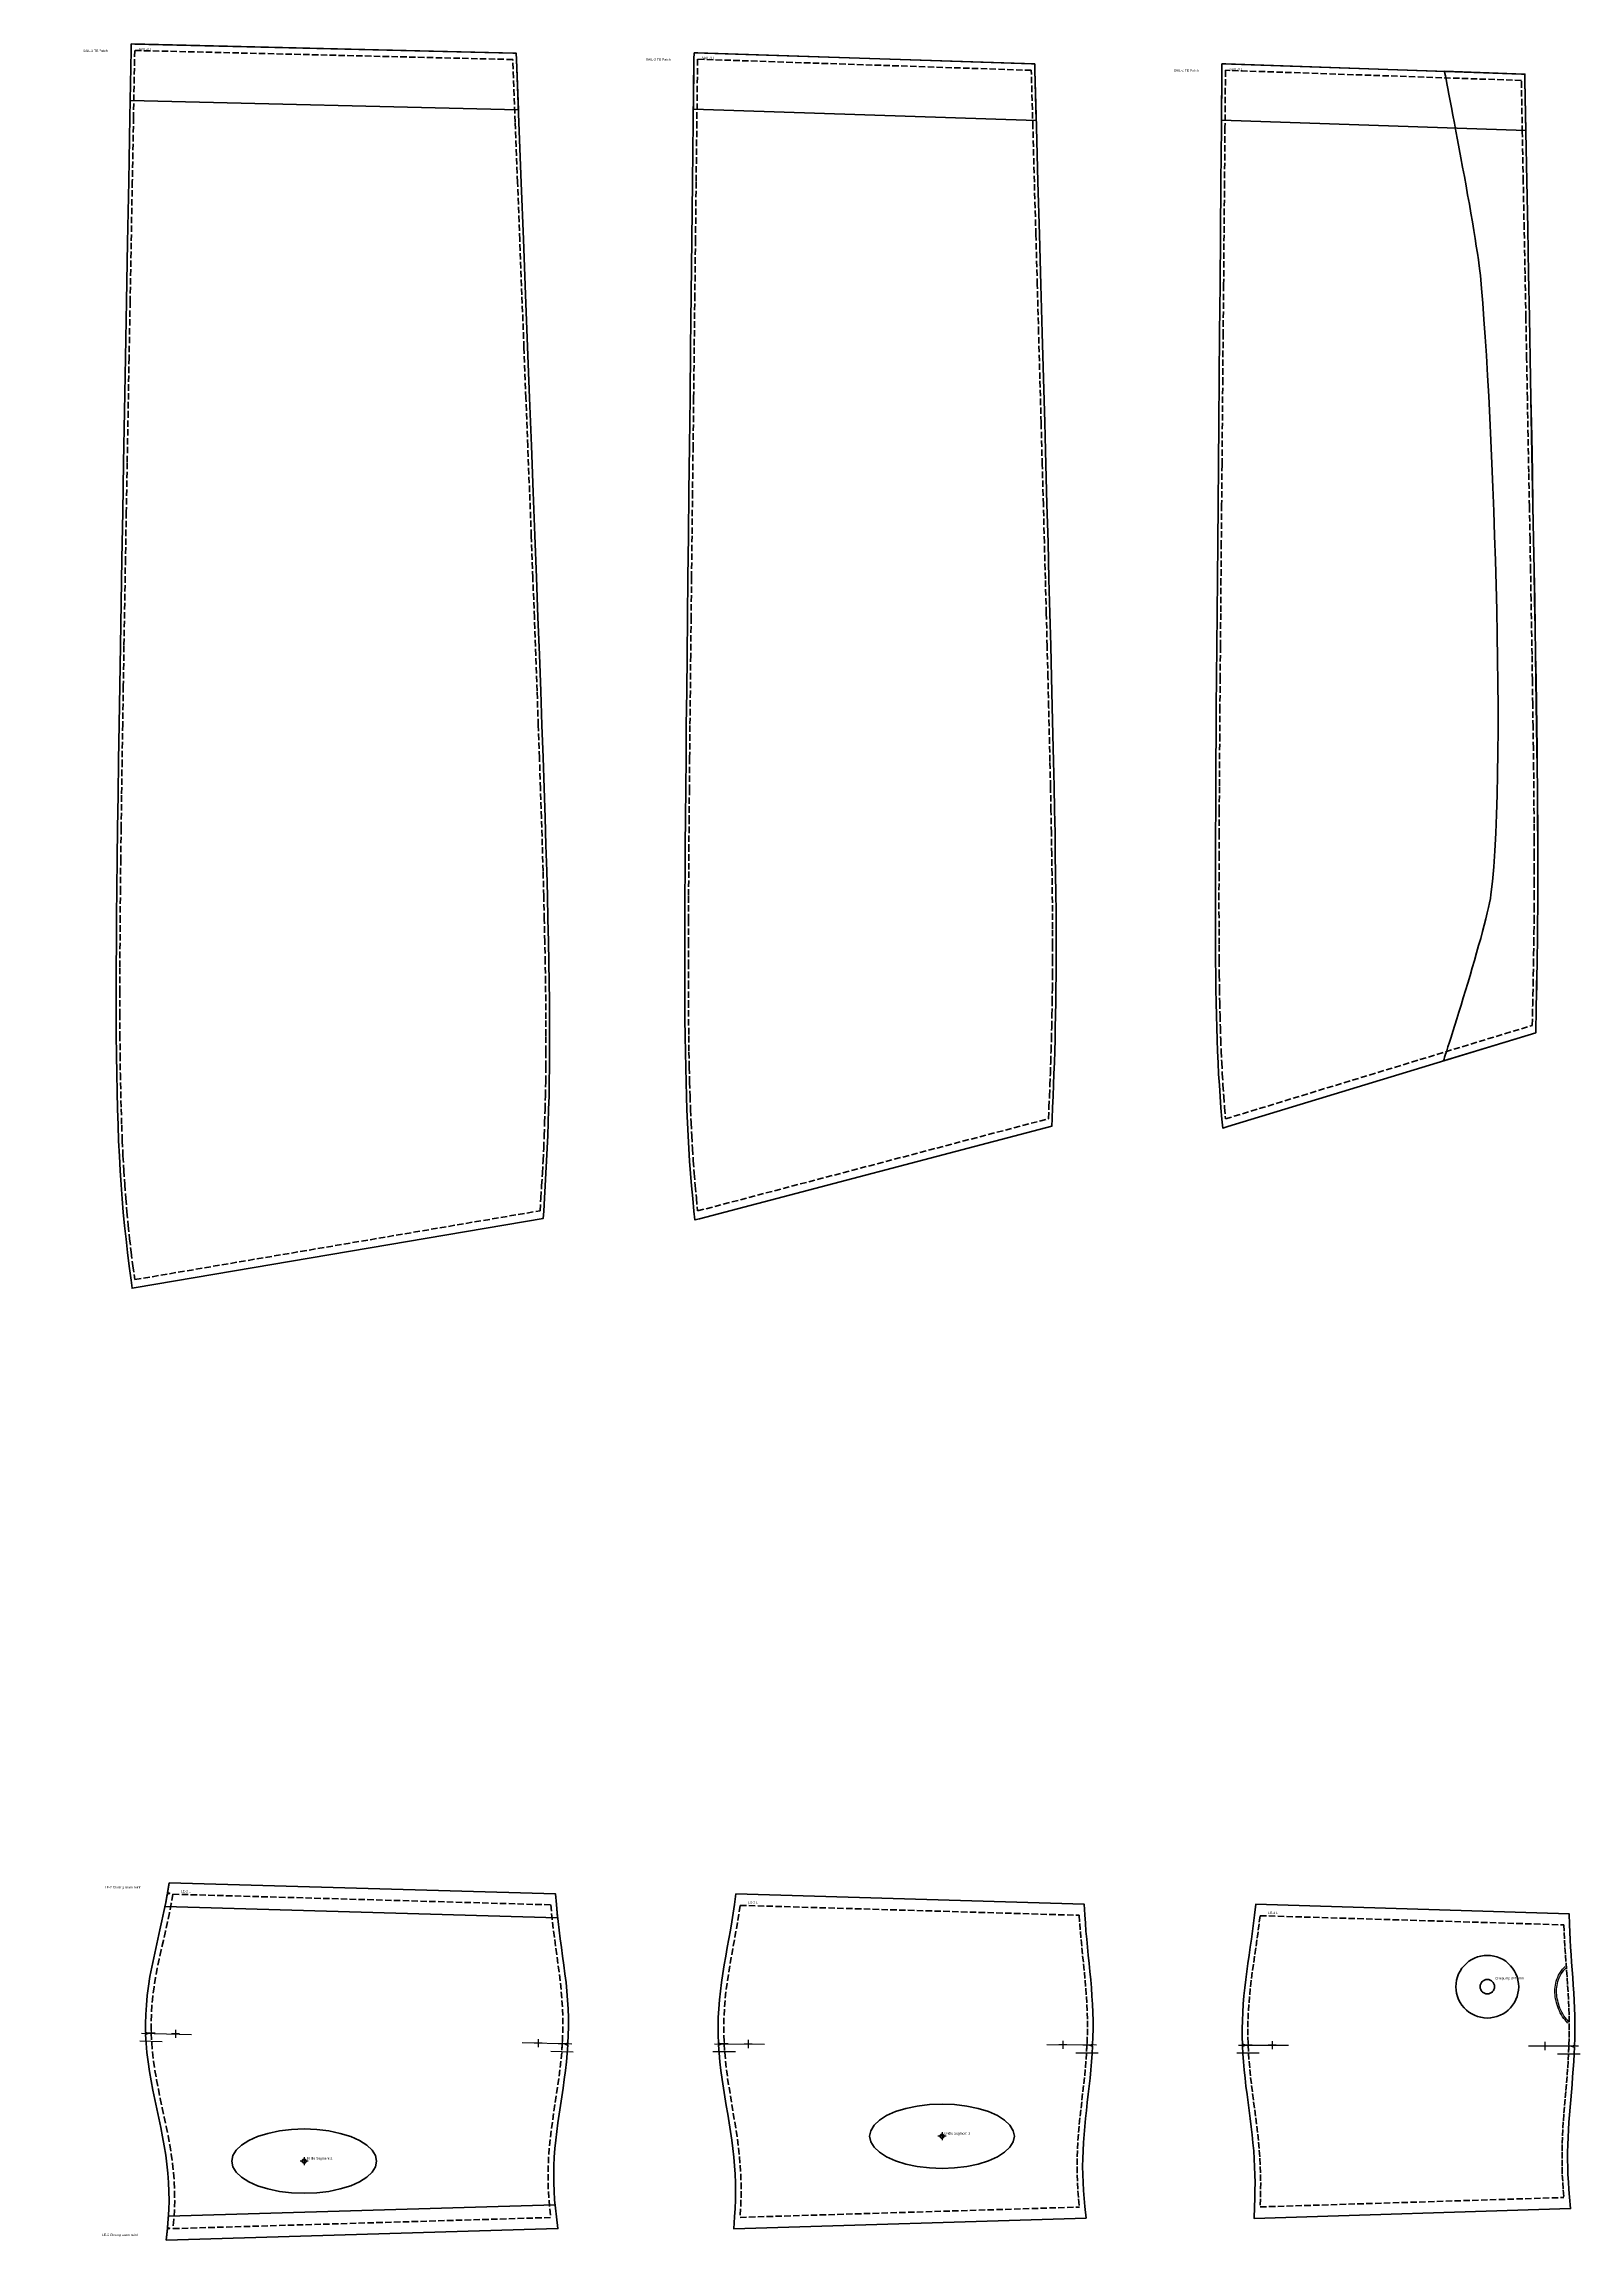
# Model space of a CAD drawing. Header units: millimetres. Extents: x -5729 to 7569, y -6188 to 2520.
# Drawn here: x 831 to 2742, y -223 to 2511 of the extents above; entities that cross this region are included whole.
import ezdxf

# ---------------------------------------------------------------- set-up
doc = ezdxf.new("R2010")
doc.units = ezdxf.units.MM
doc.linetypes.add('DASHED', pattern=[11, -3, 8])
doc.layers.add('PEN', color=5, linetype='Continuous')
doc.layers.add('TEXT', color=3, linetype='Continuous')
for name, color, linetype, lineweight in [('REINFORCEMENT', 4, 'Continuous', 50), ('SAIL', 7, 'Continuous', 50), ('SEAM', 1, 'DASHED', 35), ('TUBE', 7, 'Continuous', 50)]:
    doc.layers.add(name, color=color, linetype=linetype, lineweight=lineweight)

# ---------------------------------------------------------------- blocks, each defined once
blk = doc.blocks.new('UV-SAIL-2.left_(37)')
at = {"layer": 'PEN'}
for p, q in [((-2353, -1457.4), (-2363, -1457.4)), ((-2358, -1452.4), (-2358, -1462.4)), ((-1912.8, -1528.1), (-1912.8, -1538.1)), ((-1907.8, -1533.1), (-1917.8, -1533.1))]:
    blk.add_line(p, q, dxfattribs=at)
at = {"layer": 'SAIL'}
blk.add_lwpolyline([(0, 0), (-0.1, -8), (-1.6, -91.1), (-3.1, -170.9), (-4.5, -247.3), (-5.8, -320.4), (-7.1, -390.2), (-8.3, -457.4), (-9.5, -521.3), (-10.6, -582.3), (-11.6, -640.7), (-12.6, -695.9), (-13.5, -748.8), (-14.3, -799), (-15.1, -846.7), (-15.8, -892.1), (-16.4, -935.1), (-17, -976), (-17.5, -1014.6), (-17.9, -1051.3), (-18.2, -1086), (-18.4, -1118.8), (-18.6, -1149.8), (-18.6, -1179.2), (-18.6, -1207), (-18.5, -1233.3), (-18.3, -1258.2), (-18, -1281.9), (-17.5, -1304.3), (-17, -1325.6), (-16.3, -1346), (-15.6, -1365.5), (-14.7, -1384.3), (-13.7, -1402.4), (-12.5, -1420.1), (-11.2, -1437.3), (-9.8, -1454.2), (-8.2, -1471), (-6.4, -1487.8), (-4.5, -1504.5), (-2.4, -1521.5), (-0.1, -1538.7), (1.2, -1548.8), (1.2, -1548.8), (6, -1548), (512.6, -1461.9), (512.6, -1461.9), (513.2, -1452.7), (514.2, -1436.8), (515.2, -1421.2), (516.1, -1405.6), (516.9, -1390.2), (517.7, -1374.6), (518.3, -1358.8), (518.9, -1342.8), (519.4, -1326.3), (519.9, -1309.4), (520.2, -1291.8), (520.4, -1273.6), (520.6, -1254.5), (520.6, -1234.5), (520.5, -1213.5), (520.3, -1191.3), (520, -1167.9), (519.7, -1143.2), (519.1, -1117.2), (518.5, -1089.6), (517.8, -1060.5), (517, -1029.7), (516, -997.2), (514.9, -962.7), (513.7, -926.5), (512.4, -888.2), (511, -848), (509.5, -805.4), (507.9, -760.4), (506.1, -713.6), (504.2, -664.2), (502.2, -611.9), (500.2, -557.9), (497.9, -500.2), (495.6, -440.3), (493.1, -377.1), (490.6, -311.9), (487.9, -243.3), (485.2, -172.8), (482.3, -97.7), (479.3, -19.2), (479, -11.5), (479, -11.5), (475, -11.4), (4.5, -0.1), (0, 0)], dxfattribs=at)
at = {"layer": 'SEAM'}
blk.add_lwpolyline([(4.4, -8.1), (2.9, -91.3), (1.4, -171), (0, -247.5), (-1.3, -320.6), (-2.6, -390.6), (-3.8, -457.5), (-5, -521.4), (-6.1, -582.5), (-7.1, -640.6), (-8.1, -696.1), (-9, -748.9), (-9.8, -799.1), (-10.6, -846.8), (-11.3, -892.2), (-11.9, -935.2), (-12.5, -976), (-13, -1014.7), (-13.4, -1051.3), (-13.7, -1086), (-13.9, -1118.8), (-14.1, -1149.9), (-14.1, -1179.2), (-14.1, -1207), (-14, -1233.3), (-13.8, -1258.2), (-13.5, -1281.8), (-13, -1304.2), (-12.5, -1325.5), (-11.8, -1345.9), (-11.1, -1365.3), (-10.2, -1384.1), (-9.2, -1402.2), (-8, -1419.7), (-6.7, -1436.9), (-5.3, -1453.8), (-3.7, -1470.6), (-1.9, -1487.3), (0, -1504), (2.1, -1520.9), (4.4, -1538.1), (4.4, -1538.1), (508.7, -1452.4), (508.7, -1452.4), (509.7, -1436.5), (510.7, -1420.9), (511.6, -1405.4), (512.4, -1389.9), (513.2, -1374.4), (513.8, -1358.6), (514.4, -1342.6), (514.9, -1326.2), (515.4, -1309.3), (515.7, -1291.8), (515.9, -1273.5), (516.1, -1254.5), (516.1, -1234.5), (516, -1213.5), (515.8, -1191.3), (515.5, -1168), (515.2, -1143.3), (514.6, -1117.3), (514, -1089.7), (513.3, -1060.6), (512.5, -1029.8), (511.5, -997.3), (510.4, -962.9), (509.2, -926.7), (508, -888.4), (506.5, -848), (505, -805.5), (503.4, -760.8), (501.6, -713.7), (499.7, -664.2), (497.8, -612.2), (495.7, -557.7), (493.4, -500.5), (491.1, -440.6), (488.7, -377.9), (486.1, -312.3), (483.5, -243.7), (480.7, -172.1), (477.8, -97.4), (474.8, -19.4), (474.8, -19.4), (4.4, -8.1)], dxfattribs=at)
at = {"layer": 'TEXT'}
blk.add_text('SAIL-2 L', height=3, dxfattribs=at).set_placement((9.4, -8.1))
blk = doc.blocks.new('UV-SAIL-2.te_patch.left TE Patch_(39)')
at = {"layer": 'SAIL'}
blk.add_lwpolyline([(0, 0), (-0.1, -8), (-1.3, -70.4), (481.7, -81.8), (479.3, -19.2), (479, -11.5), (0, 0)], dxfattribs=at)
at = {"layer": 'TEXT'}
blk.add_text('SAIL-2 TE Patch', height=3, dxfattribs=at).set_placement((-60, -10))
blk = doc.blocks.new('UV-SAIL-3.left_(40)')
at = {"layer": 'PEN'}
for p, q in [((-3686.4, -1334.5), (-3696.4, -1334.5)), ((-3691.4, -1329.5), (-3691.4, -1339.5)), ((-3307.8, -1434), (-3317.8, -1434)), ((-3312.8, -1429), (-3312.8, -1439))]:
    blk.add_line(p, q, dxfattribs=at)
at = {"layer": 'SAIL'}
blk.add_lwpolyline([(0, 0), (-0.1, -8.1), (-1, -86), (-1.9, -160.9), (-2.7, -232.6), (-3.5, -301.1), (-4.3, -366.9), (-5, -429.5), (-5.7, -489.5), (-6.4, -546.7), (-7, -601.3), (-7.6, -653.3), (-8.1, -702.8), (-8.7, -750.3), (-9.1, -794.7), (-9.6, -837.3), (-10, -877.6), (-10.3, -915.9), (-10.6, -952.4), (-10.9, -986.6), (-11.1, -1019.2), (-11.3, -1050), (-11.4, -1079.2), (-11.5, -1106.7), (-11.5, -1132.8), (-11.5, -1157.4), (-11.4, -1180.8), (-11.3, -1202.9), (-11.1, -1224), (-10.8, -1244), (-10.4, -1263), (-10, -1281.3), (-9.5, -1298.9), (-8.9, -1315.8), (-8.2, -1332.2), (-7.4, -1348.3), (-6.5, -1364), (-5.5, -1379.6), (-4.3, -1395.1), (-3, -1410.6), (-1.6, -1426.3), (-0.1, -1442.1), (1, -1452.9), (1, -1452.9), (6.9, -1451.3), (445.1, -1336.2), (445.1, -1336.2), (445.5, -1327.1), (446.1, -1312.9), (446.7, -1298.9), (447.2, -1284.8), (447.8, -1270.9), (448.3, -1257), (448.7, -1242.7), (449.2, -1228.1), (449.5, -1213.2), (449.8, -1197.9), (450.1, -1181.9), (450.3, -1165.3), (450.5, -1148), (450.6, -1129.7), (450.6, -1110.6), (450.5, -1090.4), (450.4, -1069), (450.2, -1046.6), (449.9, -1022.8), (449.5, -997.6), (449.1, -971.2), (448.6, -942.9), (448, -913.4), (447.3, -881.9), (446.6, -849.1), (445.7, -813.9), (444.8, -777.5), (443.8, -738.4), (442.8, -697.6), (441.6, -655.2), (440.4, -609.5), (439.1, -562.1), (437.7, -512.4), (436.3, -460.3), (434.8, -405.7), (433.2, -348.6), (431.5, -288.8), (429.8, -226.1), (427.9, -160.9), (426, -92.7), (424.1, -21.7), (423.9, -14), (423.9, -14), (419.9, -13.9), (4.7, -0.2), (0, 0)], dxfattribs=at)
at = {"layer": 'SEAM'}
blk.add_lwpolyline([(4.4, -8.1), (3.5, -86.2), (2.6, -161), (1.8, -232.6), (1, -301.3), (0.2, -366.9), (-0.5, -429.7), (-1.2, -489.6), (-1.9, -546.8), (-2.5, -601.4), (-3.1, -653.4), (-3.6, -702.9), (-4.2, -750), (-4.6, -794.8), (-5.1, -837.4), (-5.5, -877.7), (-5.8, -916), (-6.1, -952.3), (-6.4, -986.7), (-6.6, -1019.2), (-6.8, -1050), (-6.9, -1079.1), (-7, -1106.7), (-7, -1132.8), (-7, -1157.4), (-6.9, -1180.8), (-6.8, -1202.9), (-6.6, -1223.9), (-6.3, -1243.9), (-5.9, -1263), (-5.5, -1281.2), (-5, -1298.7), (-4.4, -1315.6), (-3.7, -1332), (-2.9, -1348), (-2, -1363.8), (-1, -1379.3), (0.2, -1394.8), (1.5, -1410.2), (2.9, -1425.8), (4.4, -1441.7), (4.4, -1441.7), (441, -1326.9), (441, -1326.9), (441.6, -1312.7), (442.2, -1298.7), (442.7, -1284.7), (443.3, -1270.8), (443.8, -1256.7), (444.2, -1242.5), (444.7, -1228), (445, -1213.2), (445.3, -1197.8), (445.6, -1181.9), (445.8, -1165.3), (446, -1147.9), (446.1, -1129.7), (446.1, -1110.6), (446, -1090.4), (445.9, -1069.1), (445.7, -1046.6), (445.4, -1022.9), (445, -997.7), (444.6, -971.2), (444.1, -943.1), (443.5, -913.5), (442.8, -882.1), (442, -849.1), (441.2, -814.2), (440.3, -777.4), (439.3, -738.6), (438.3, -697.8), (437.1, -654.9), (435.9, -609.8), (434.6, -562.4), (433.2, -512.7), (431.8, -460.5), (430.3, -405.9), (428.7, -348.7), (427, -288.9), (425.3, -226.4), (423.4, -161.1), (421.6, -92.9), (419.6, -21.9), (419.6, -21.9), (4.4, -8.1)], dxfattribs=at)
at = {"layer": 'TEXT'}
blk.add_text('SAIL-3 L', height=3, dxfattribs=at).set_placement((9.4, -8.1))
blk = doc.blocks.new('UV-SAIL-3.te_patch.left TE Patch_(42)')
at = {"layer": 'SAIL'}
blk.add_lwpolyline([(0, 0), (-0.1, -8.1), (-0.8, -70.4), (425.8, -84.4), (424.1, -21.7), (423.9, -14), (0, 0)], dxfattribs=at)
at = {"layer": 'TEXT'}
blk.add_text('SAIL-3 TE Patch', height=3, dxfattribs=at).set_placement((-60, -10))
blk = doc.blocks.new('UV-SAIL-4.left_(43)')
at = {"layer": 'PEN'}
for p, q in [((-4950.4, -1200.8), (-4950.4, -1210.8)), ((-4945.4, -1205.8), (-4955.4, -1205.8)), ((-4621.1, -1304.6), (-4631.1, -1304.6)), ((-4626.1, -1299.6), (-4626.1, -1309.6))]:
    blk.add_line(p, q, dxfattribs=at)
at = {"layer": 'SAIL'}
blk.add_lwpolyline([(0, 0), (-0.1, -8.1), (-0.7, -79.2), (-1.3, -147.3), (-1.9, -212.7), (-2.4, -275.3), (-3, -334.9), (-3.5, -392.2), (-4, -446.9), (-4.4, -499), (-4.9, -548.8), (-5.3, -596.2), (-5.7, -641.3), (-6, -684.3), (-6.4, -725.1), (-6.7, -763.8), (-7, -800.6), (-7.2, -835.6), (-7.5, -868.6), (-7.6, -900), (-7.8, -929.7), (-8, -957.7), (-8.1, -984.3), (-8.1, -1009.4), (-8.2, -1033.2), (-8.2, -1055.7), (-8.1, -1077), (-8.1, -1097.2), (-7.9, -1116.4), (-7.8, -1134.5), (-7.5, -1151.9), (-7.3, -1168.5), (-6.9, -1184.5), (-6.5, -1199.8), (-6, -1214.8), (-5.4, -1229.3), (-4.8, -1243.5), (-4.1, -1257.6), (-3.2, -1271.6), (-2.3, -1285.5), (-1.2, -1299.6), (-0.1, -1313.7), (0.9, -1324.9), (0.9, -1324.9), (7.3, -1322.9), (390.5, -1206.1), (390.5, -1206.1), (390.6, -1197.1), (390.9, -1184.6), (391.1, -1172.1), (391.4, -1159.6), (391.6, -1147.2), (391.8, -1134.7), (392.1, -1121.7), (392.3, -1108.9), (392.5, -1095.4), (392.7, -1081.7), (392.8, -1067.2), (393, -1052.4), (393, -1036.7), (393.1, -1020.3), (393.1, -1003), (393.1, -984.8), (393, -965.5), (392.9, -945.2), (392.7, -923.8), (392.5, -901.3), (392.3, -877.1), (392, -851.8), (391.6, -825.2), (391.2, -796.7), (390.8, -766.9), (390.3, -735.4), (389.7, -702.2), (389.1, -667.7), (388.5, -630.4), (387.8, -591.7), (387, -551), (386.2, -508.2), (385.4, -463.4), (384.5, -416.3), (383.6, -367), (382.6, -315.6), (381.6, -261.4), (380.5, -205.2), (379.4, -146.2), (378.2, -84.7), (377, -20.7), (376.9, -12.9), (376.9, -12.9), (372.8, -12.8), (4.7, -0.2), (0, 0)], dxfattribs=at)
at = {"layer": 'SEAM'}
blk.add_lwpolyline([(4.4, -8.2), (3.8, -79.3), (3.2, -147.4), (2.6, -212.8), (2.1, -275.3), (1.5, -335.1), (1, -392.3), (0.5, -447), (0.1, -499.1), (-0.4, -548.9), (-0.8, -596.3), (-1.2, -641.4), (-1.5, -684.3), (-1.9, -725.1), (-2.2, -763.9), (-2.5, -800.7), (-2.7, -835.6), (-3, -868.7), (-3.2, -900), (-3.3, -929.7), (-3.5, -957.8), (-3.6, -984.3), (-3.6, -1009.5), (-3.7, -1033.2), (-3.7, -1055.7), (-3.6, -1077), (-3.6, -1097.2), (-3.4, -1116.3), (-3.3, -1134.5), (-3, -1151.9), (-2.8, -1168.5), (-2.4, -1184.4), (-2, -1199.7), (-1.5, -1214.6), (-1, -1229.1), (-0.3, -1243.3), (0.4, -1257.4), (1.3, -1271.3), (2.2, -1285.2), (3.3, -1299.2), (4.4, -1313.4), (4.4, -1313.4), (386.1, -1197), (386.1, -1197), (386.4, -1184.4), (386.6, -1171.9), (386.9, -1159.5), (387.1, -1147), (387.3, -1134.5), (387.6, -1121.8), (387.8, -1108.8), (388, -1095.4), (388.2, -1081.6), (388.3, -1067.3), (388.5, -1052.3), (388.5, -1036.7), (388.6, -1020.3), (388.6, -1003), (388.6, -984.8), (388.5, -965.6), (388.4, -945.3), (388.2, -923.9), (388, -901.2), (387.8, -877.2), (387.5, -851.9), (387.1, -825.1), (386.7, -796.9), (386.3, -767), (385.8, -735.5), (385.2, -702.3), (384.6, -667.4), (384, -630.6), (383.3, -591.8), (382.5, -551.1), (381.7, -508.4), (380.9, -463.5), (380, -416.5), (379.1, -367.2), (378.1, -315.6), (377.1, -261.7), (376, -205.3), (374.9, -146.4), (373.7, -84.9), (372.5, -20.8), (372.5, -20.8), (4.4, -8.2)], dxfattribs=at)
at = {"layer": 'TEXT'}
blk.add_text('SAIL-4 L', height=3, dxfattribs=at).set_placement((9.4, -8.2))
blk = doc.blocks.new('UV-SAIL-4.te_patch.left TE Patch_(45)')
at = {"layer": 'SAIL'}
blk.add_lwpolyline([(0, 0), (-0.1, -8.1), (-0.6, -70.4), (378.2, -83.3), (377, -20.7), (376.9, -12.9), (0, 0)], dxfattribs=at)
at = {"layer": 'TEXT'}
blk.add_text('SAIL-4 TE Patch', height=3, dxfattribs=at).set_placement((-60, -10))
blk = doc.blocks.new('UV-SAIL-4.patch.strut.outside.left_(47)')
at = {"layer": 'SAIL'}
blk.add_lwpolyline([(0, 0), (0.2, 0.5), (0.7, 2.1), (1.5, 4.6), (2.6, 8.1), (4, 12.4), (5.6, 17.4), (7.4, 23.2), (9.5, 29.6), (11.7, 36.6), (14.1, 44.2), (16.6, 52.1), (19.2, 60.5), (21.9, 69.3), (24.6, 78.2), (27.4, 87.4), (30.3, 96.8), (33.1, 106.2), (35.9, 115.6), (38.6, 125), (41.3, 134.3), (43.8, 143.4), (46.3, 152.2), (48.6, 160.8), (50.8, 169), (52.8, 176.7), (54.5, 184), (56.1, 190.7), (57.3, 196.8), (58.4, 202.2), (59.1, 206.9), (61, 223.2), (62.6, 241.4), (64, 261.5), (65.1, 283.2), (66.1, 306.4), (66.8, 331), (67.4, 356.9), (67.7, 383.8), (67.9, 411.8), (67.9, 440.5), (67.7, 470), (67.4, 500), (66.9, 530.4), (66.3, 561.1), (65.5, 592), (64.7, 622.8), (63.7, 653.6), (62.7, 684), (61.5, 714), (60.3, 743.5), (59, 772.3), (57.7, 800.3), (56.3, 827.3), (54.9, 853.1), (53.4, 877.8), (51.9, 901.1), (50.4, 922.8), (48.9, 942.9), (47.4, 961.2), (45.9, 977.6), (45.3, 983.2), (44.5, 989.7), (43.5, 997.1), (42.3, 1005.3), (40.9, 1014.2), (39.4, 1023.7), (37.7, 1033.7), (36, 1044.2), (34.1, 1055.1), (32.2, 1066.3), (30.1, 1077.7), (28.1, 1089.2), (26, 1100.8), (23.9, 1112.4), (21.8, 1123.9), (19.7, 1135.2), (17.6, 1146.3), (15.6, 1157), (13.6, 1167.3), (11.8, 1177.2), (10, 1186.5), (8.3, 1195.1), (6.8, 1203), (5.4, 1210.2), (4.2, 1216.4), (3.2, 1221.7), (2.4, 1225.9), (1.8, 1229.1), (1.4, 1231), (1.3, 1231.7), (1.3, 1231.7), (101.2, 1228.2), (101.2, 1228.2), (101.4, 1220.5), (102.6, 1156.4), (103.7, 1095), (104.8, 1035.9), (105.9, 979.7), (106.9, 925.6), (107.9, 874.1), (108.8, 824.8), (109.7, 777.8), (110.5, 732.9), (111.3, 690.2), (112.1, 649.5), (112.8, 610.7), (113.4, 573.4), (114, 538.9), (114.6, 505.7), (115.1, 474.3), (115.5, 444.4), (115.9, 415.9), (116.3, 389.3), (116.6, 364), (116.9, 339.9), (117.1, 317.4), (117.2, 295.9), (117.3, 275.6), (117.4, 256.4), (117.4, 238.2), (117.4, 220.9), (117.4, 204.4), (117.3, 188.8), (117.2, 173.9), (117, 159.4), (116.8, 145.7), (116.6, 132.2), (116.4, 119.4), (116.2, 106.5), (115.9, 93.9), (115.7, 81.6), (115.4, 69), (115.2, 56.6), (115, 44), (114.8, 35), (114.8, 35), (0, 0)], dxfattribs=at)
blk = doc.blocks.new('UV-LE-2.left_(85)')
at = {"layer": 'PEN'}
for p, q in [((-13.2, -183.6), (-41.2, -182.9)), ((-38.9, -172.9), (23.1, -174.5)), ((-21.9, -173.2), (-31.9, -173.2)), ((-26.9, -168.2), (-26.9, -178.2)), ((8.1, -174), (-1.9, -174)), ((3.1, -169), (3.1, -179)), ((496.5, -186.7), (434.5, -185.1)), ((459.5, -185.6), (449.5, -185.6)), ((454.5, -180.6), (454.5, -190.6)), ((489.5, -186.4), (479.5, -186.4)), ((484.5, -181.4), (484.5, -191.4)), ((498.2, -196.8), (470.2, -196)), ((163.4, -327.3), (163.4, -337.3)), ((168.4, -332.3), (158.4, -332.3))]:
    blk.add_line(p, q, dxfattribs=at)
at = {"layer": 'SEAM'}
for points in [[(0, 0), (-2, -11.5), (-4.3, -23.1), (-6.7, -34.6), (-9.3, -46.1), (-11.9, -57.6), (-14.6, -69.2), (-17.1, -80.7), (-19.4, -92.3), (-21.6, -103.8), (-23.4, -115.4), (-24.9, -126.9), (-26.1, -138.5), (-26.8, -150.1), (-27.1, -161.7), (-26.9, -173.2), (-26.3, -184.8), (-25.4, -196.4), (-24, -208), (-22.3, -219.6), (-20.3, -231.2), (-18.1, -242.7), (-15.7, -254.3), (-13.2, -265.9), (-10.7, -277.4), (-8.3, -289), (-6, -300.5), (-3.9, -312.1), (-2, -323.7), (-0.4, -335.2), (0.8, -346.8), (1.7, -358.3), (2.1, -369.9), (2.2, -381.5), (1.9, -393.1), (1.2, -404.7), (0.1, -416.3)], [(0, 0), (470.2, -13.3)], [(470.2, -13.3), (471.1, -24.1), (472.2, -34.9), (473.6, -45.8), (475, -56.6), (476.5, -67.4), (478, -78.3), (479.5, -89.1), (480.9, -99.9), (482.1, -110.7), (483.2, -121.6), (484.1, -132.4), (484.7, -143.2), (485.1, -154), (485.2, -164.8), (484.9, -175.6), (484.5, -186.4), (483.7, -197.2), (482.7, -208), (481.5, -218.8), (480.1, -229.6), (478.6, -240.4), (476.9, -251.2), (475.3, -262), (473.7, -272.9), (472.1, -283.7), (470.7, -294.5), (469.4, -305.3), (468.3, -316.1), (467.5, -327), (467, -337.8), (466.8, -348.6), (466.8, -359.4), (467.2, -370.2), (468, -381), (469, -391.7), (470.3, -402.5)], [(0.1, -416.3), (470.3, -402.5)]]:
    blk.add_lwpolyline(points, dxfattribs=at)
at = {"layer": 'TUBE'}
blk.add_lwpolyline([(-6.9, 1.2), (-8.9, -10.3), (-11.1, -21.7), (-13.6, -33.1), (-16.1, -44.6), (-18.8, -56.1), (-21.4, -67.7), (-23.9, -79.3), (-26.3, -90.9), (-28.5, -102.6), (-30.4, -114.4), (-31.9, -126.1), (-33, -138), (-33.8, -149.8), (-34.1, -161.6), (-33.9, -172.3), (-30.4, -173.2), (-33.9, -174.6), (-33.3, -185.3), (-32.3, -197.1), (-30.9, -208.9), (-29.2, -220.7), (-27.2, -232.4), (-24.9, -244.1), (-22.5, -255.7), (-20.1, -267.3), (-17.6, -278.9), (-15.1, -290.4), (-12.8, -301.9), (-10.7, -313.3), (-8.9, -324.7), (-7.4, -336.1), (-6.2, -347.4), (-5.3, -358.7), (-4.9, -370.1), (-4.8, -381.4), (-5.1, -392.8), (-5.8, -404.2), (-6.9, -415.7), (-8.2, -430.6), (479, -416.3), (477.2, -401.7), (475.9, -391), (474.9, -380.4), (474.2, -369.8), (473.8, -359.2), (473.8, -348.6), (474, -338), (474.5, -327.4), (475.3, -316.7), (476.3, -306.1), (477.6, -295.4), (479, -284.6), (480.6, -273.9), (482.2, -263.1), (483.9, -252.3), (485.5, -241.4), (487, -230.5), (488.4, -219.6), (489.7, -208.7), (490.7, -197.8), (491.4, -188), (488, -186.5), (491.5, -185.6), (491.9, -175.8), (492.2, -164.8), (492.1, -153.9), (491.7, -142.9), (491.1, -131.9), (490.2, -120.9), (489.1, -110), (487.8, -99.1), (486.4, -88.2), (484.9, -77.3), (483.4, -66.5), (481.9, -55.6), (480.5, -44.9), (479.2, -34.1), (478.1, -23.4), (477.2, -12.7), (476, 0.6), (-4.6, 14.1), (-6.9, 1.2)], dxfattribs=at)
at = {"layer": 'TEXT'}
blk.add_text('LE-2 L', height=3, dxfattribs=at).set_placement((10, 2))
at = {"layer": 'text'}
blk.add_text('Bridle Segment-2', height=3, dxfattribs=at).set_placement((166.4, -330.3))
blk = doc.blocks.new('UV-LE-2.bap_reinf.left_(87)')
at = {"layer": 'REINFORCEMENT'}
for points in [[(0, 0), (-15.6, -0.6), (-30.8, -2.4), (-45, -5.4), (-57.9, -9.4), (-68.9, -14.3), (-77.9, -20), (-84.6, -26.3), (-88.6, -33.1), (-90, -40), (-88.6, -46.9), (-84.6, -53.7), (-77.9, -60), (-68.9, -65.7), (-57.9, -70.6), (-45, -74.6), (-30.8, -77.6), (-15.6, -79.4), (0, -80), (15.6, -79.4), (30.8, -77.6), (45, -74.6), (57.9, -70.6), (68.9, -65.7), (77.9, -60), (84.6, -53.7), (88.6, -46.9), (90, -40), (88.6, -33.1), (84.6, -26.3), (77.9, -20), (68.9, -14.3), (57.9, -9.4), (45, -5.4), (30.8, -2.4), (15.6, -0.6)], [(0, 0), (-15.6, -0.6), (-30.8, -2.4), (-45, -5.4), (-57.9, -9.4), (-68.9, -14.3), (-77.9, -20), (-84.6, -26.3), (-88.6, -33.1), (-90, -40), (-88.6, -46.9), (-84.6, -53.7), (-77.9, -60), (-68.9, -65.7), (-57.9, -70.6), (-45, -74.6), (-30.8, -77.6), (-15.6, -79.4), (0, -80), (15.6, -79.4), (30.8, -77.6), (45, -74.6), (57.9, -70.6), (68.9, -65.7), (77.9, -60), (84.6, -53.7), (88.6, -46.9), (90, -40), (88.6, -33.1), (84.6, -26.3), (77.9, -20), (68.9, -14.3), (57.9, -9.4), (45, -5.4), (30.8, -2.4), (15.6, -0.6)], [(0, -37.5), (-0.4, -37.5), (-0.9, -37.7), (-1.2, -37.8), (-1.6, -38.1), (-1.9, -38.4), (-2.2, -38.7), (-2.3, -39.1), (-2.5, -39.6), (-2.5, -40), (-2.5, -40.4), (-2.3, -40.9), (-2.2, -41.2), (-1.9, -41.6), (-1.6, -41.9), (-1.2, -42.2), (-0.9, -42.3), (-0.4, -42.5), (0, -42.5), (0.4, -42.5), (0.9, -42.3), (1.3, -42.2), (1.6, -41.9), (1.9, -41.6), (2.2, -41.2), (2.3, -40.9), (2.5, -40.4), (2.5, -40), (2.5, -39.6), (2.3, -39.1), (2.2, -38.7), (1.9, -38.4), (1.6, -38.1), (1.3, -37.8), (0.9, -37.7), (0.4, -37.5)]]:
    blk.add_lwpolyline(points, close=True, dxfattribs=at)
blk = doc.blocks.new('UV-LE-2.closing_seam_reinf_top.left_top Closing seam reinf_(90)')
at = {"layer": 'REINFORCEMENT'}
blk.add_lwpolyline([(0, 0), (-2.1, -11.9), (0.7, -13.4), (-2.4, -13.9), (-4.3, -24.4), (-5.3, -29.5), (483.3, -43.4), (482.7, -37.6), (481.8, -26.8), (480.7, -13.6)], close=True, dxfattribs=at)
at = {"layer": 'TEXT'}
blk.add_text('LE-2 Closing seam reinf', height=3, dxfattribs=at).set_placement((-80, -7))
blk = doc.blocks.new('UV-LE-2.closing_seam_reinf.left Closing seam reinf_(91)')
at = {"layer": 'REINFORCEMENT'}
blk.add_lwpolyline([(0, 0), (1.3, 13.9), (4.3, 14.6), (1.4, 15.9), (2.4, 26.4), (2.6, 29.9), (483.7, 44.1), (484.1, 39.6), (485.4, 28.9), (487.2, 14.3)], close=True, dxfattribs=at)
at = {"layer": 'TEXT'}
blk.add_text('LE-2 Closing seam reinf', height=3, dxfattribs=at).set_placement((-80, 5))
blk = doc.blocks.new('UV-LE-3.left_(92)')
at = {"layer": 'PEN'}
for p, q in [((-5.8, -182.5), (-33.8, -182.4)), ((-31.7, -172.4), (30.3, -172.6)), ((-14.7, -172.5), (-24.7, -172.5)), ((-19.7, -167.5), (-19.7, -177.5)), ((15.3, -172.6), (5.3, -172.6)), ((10.3, -167.6), (10.3, -177.6)), ((443.7, -174), (381.7, -173.8)), ((406.7, -173.8), (396.7, -173.8)), ((401.7, -168.8), (401.7, -178.8)), ((445.7, -184), (417.7, -183.9)), ((436.7, -173.9), (426.7, -173.9)), ((431.7, -168.9), (431.7, -178.9)), ((256.3, -287.4), (246.3, -287.4)), ((251.3, -282.4), (251.3, -292.4))]:
    blk.add_line(p, q, dxfattribs=at)
at = {"layer": 'SEAM'}
for points in [[(0, 0), (-1.5, -10.8), (-3.2, -21.5), (-5.1, -32.3), (-7, -43), (-9, -53.8), (-10.9, -64.6), (-12.8, -75.3), (-14.5, -86.1), (-16.1, -96.9), (-17.5, -107.7), (-18.6, -118.5), (-19.5, -129.3), (-20, -140.1), (-20.2, -150.9), (-20.1, -161.7), (-19.7, -172.5), (-19, -183.3), (-18, -194.1), (-16.8, -204.9), (-15.4, -215.7), (-13.7, -226.5), (-12, -237.3), (-10.2, -248.1), (-8.4, -258.8), (-6.6, -269.6), (-4.9, -280.4), (-3.3, -291.2), (-1.9, -302), (-0.7, -312.8), (0.2, -323.5), (0.9, -334.3), (1.3, -345.1), (1.4, -355.9), (1.2, -366.7), (0.8, -377.6), (0.1, -388.4)], [(0, 0), (422.1, -12.4)], [(422.1, -12.4), (422.7, -22.5), (423.5, -32.6), (424.3, -42.7), (425.3, -52.8), (426.3, -62.9), (427.4, -73), (428.4, -83.1), (429.3, -93.2), (430.2, -103.3), (430.9, -113.4), (431.5, -123.5), (431.9, -133.6), (432.2, -143.7), (432.2, -153.8), (432.1, -163.8), (431.7, -173.9), (431.1, -184), (430.4, -194.1), (429.6, -204.2), (428.6, -214.2), (427.5, -224.3), (426.3, -234.4), (425.2, -244.5), (424, -254.6), (422.9, -264.7), (421.9, -274.8), (421, -284.9), (420.3, -295), (419.8, -305.1), (419.5, -315.2), (419.3, -325.2), (419.5, -335.3), (419.8, -345.4), (420.4, -355.5), (421.2, -365.5), (422.2, -375.6)], [(0.1, -388.4), (422.2, -375.6)]]:
    blk.add_lwpolyline(points, dxfattribs=at)
at = {"layer": 'TUBE'}
blk.add_lwpolyline([(-6.9, 1), (-8.5, -9.7), (-10.1, -20.4), (-12, -31.1), (-13.9, -41.8), (-15.9, -52.5), (-17.8, -63.3), (-19.7, -74.2), (-21.5, -85), (-23.1, -95.9), (-24.4, -106.9), (-25.6, -117.8), (-26.4, -128.8), (-27, -139.8), (-27.2, -150.8), (-27.1, -161.8), (-26.8, -171.7), (-23.2, -172.5), (-26.6, -174), (-26, -183.8), (-25, -194.8), (-23.8, -205.7), (-22.3, -216.7), (-20.7, -227.5), (-18.9, -238.4), (-17.1, -249.2), (-15.3, -260), (-13.5, -270.7), (-11.8, -281.5), (-10.3, -292.1), (-8.9, -302.8), (-7.7, -313.4), (-6.8, -324.1), (-6.1, -334.7), (-5.7, -345.3), (-5.6, -355.9), (-5.8, -366.5), (-6.2, -377.2), (-6.9, -387.9), (-7.8, -402.6), (430.6, -389.3), (429.2, -374.9), (428.2, -364.9), (427.4, -355), (426.8, -345.1), (426.5, -335.2), (426.3, -325.2), (426.5, -315.3), (426.8, -305.4), (427.3, -295.4), (428, -285.4), (428.9, -275.4), (429.9, -265.4), (431, -255.3), (432.1, -245.4), (433.3, -235.2), (434.4, -225.1), (435.5, -215), (436.5, -204.8), (437.4, -194.6), (438.1, -184.4), (438.6, -175.4), (435.2, -173.9), (438.7, -173.1), (439.1, -164), (439.2, -153.8), (439.2, -143.6), (438.9, -133.4), (438.5, -123.2), (437.9, -113), (437.2, -102.8), (436.3, -92.6), (435.3, -82.4), (434.3, -72.3), (433.3, -62.2), (432.3, -52.2), (431.3, -42.1), (430.4, -32), (429.7, -22), (429.1, -12), (428.3, 1.4), (-5.1, 14.2), (-6.9, 1)], dxfattribs=at)
at = {"layer": 'TEXT'}
blk.add_text('LE-3 L', height=3, dxfattribs=at).set_placement((10, 2))
at = {"layer": 'text'}
blk.add_text('Bridle Segment-3', height=3, dxfattribs=at).set_placement((254.3, -285.4))
blk = doc.blocks.new('UV-LE-3.bap_reinf.left_(94)')
at = {"layer": 'REINFORCEMENT'}
for points in [[(0, 0), (-15.6, -0.6), (-30.8, -2.4), (-45, -5.4), (-57.9, -9.4), (-68.9, -14.3), (-77.9, -20), (-84.6, -26.3), (-88.6, -33.1), (-90, -40), (-88.6, -46.9), (-84.6, -53.7), (-77.9, -60), (-68.9, -65.7), (-57.9, -70.6), (-45, -74.6), (-30.8, -77.6), (-15.6, -79.4), (0, -80), (15.6, -79.4), (30.8, -77.6), (45, -74.6), (57.9, -70.6), (68.9, -65.7), (77.9, -60), (84.6, -53.7), (88.6, -46.9), (90, -40), (88.6, -33.1), (84.6, -26.3), (77.9, -20), (68.9, -14.3), (57.9, -9.4), (45, -5.4), (30.8, -2.4), (15.6, -0.6)], [(0, 0), (-15.6, -0.6), (-30.8, -2.4), (-45, -5.4), (-57.9, -9.4), (-68.9, -14.3), (-77.9, -20), (-84.6, -26.3), (-88.6, -33.1), (-90, -40), (-88.6, -46.9), (-84.6, -53.7), (-77.9, -60), (-68.9, -65.7), (-57.9, -70.6), (-45, -74.6), (-30.8, -77.6), (-15.6, -79.4), (0, -80), (15.6, -79.4), (30.8, -77.6), (45, -74.6), (57.9, -70.6), (68.9, -65.7), (77.9, -60), (84.6, -53.7), (88.6, -46.9), (90, -40), (88.6, -33.1), (84.6, -26.3), (77.9, -20), (68.9, -14.3), (57.9, -9.4), (45, -5.4), (30.8, -2.4), (15.6, -0.6)], [(0, -37.5), (-0.4, -37.5), (-0.9, -37.7), (-1.2, -37.8), (-1.6, -38.1), (-1.9, -38.4), (-2.2, -38.7), (-2.3, -39.1), (-2.5, -39.6), (-2.5, -40), (-2.5, -40.4), (-2.3, -40.9), (-2.2, -41.2), (-1.9, -41.6), (-1.6, -41.9), (-1.2, -42.2), (-0.9, -42.3), (-0.4, -42.5), (0, -42.5), (0.4, -42.5), (0.9, -42.3), (1.2, -42.2), (1.6, -41.9), (1.9, -41.6), (2.2, -41.2), (2.3, -40.9), (2.5, -40.4), (2.5, -40), (2.5, -39.6), (2.3, -39.1), (2.2, -38.7), (1.9, -38.4), (1.6, -38.1), (1.2, -37.8), (0.9, -37.7), (0.4, -37.5)]]:
    blk.add_lwpolyline(points, close=True, dxfattribs=at)
blk = doc.blocks.new('UV-LE-4.left_(95)')
at = {"layer": 'PEN'}
for p, q in [((-26.8, -161), (35.2, -161.2)), ((-9.8, -161), (-19.8, -161)), ((-14.8, -156), (-14.8, -166)), ((20.2, -161.1), (10.2, -161.1)), ((15.2, -156.1), (15.2, -166.1)), ((396.2, -162.4), (334.2, -162.2)), ((359.2, -162.2), (349.2, -162.2)), ((354.2, -157.2), (354.2, -167.2)), ((389.2, -162.3), (379.2, -162.3)), ((384.2, -157.3), (384.2, -167.3)), ((-0.9, -171.1), (-28.9, -171)), ((398.2, -172.4), (370.2, -172.3))]:
    blk.add_line(p, q, dxfattribs=at)
blk.add_lwpolyline([(282.8, -79.4), (281.8, -79.4), (280.9, -79.6), (280, -79.8), (279.1, -80.2), (278.3, -80.6), (277.5, -81.1), (276.7, -81.7), (276.1, -82.4), (275.5, -83.1), (275, -83.9), (274.5, -84.7), (274.2, -85.6), (274, -86.5), (273.8, -87.4), (273.8, -88.4), (273.8, -89.3), (274, -90.3), (274.2, -91.2), (274.5, -92), (275, -92.9), (275.5, -93.7), (276.1, -94.4), (276.7, -95.1), (277.5, -95.7), (278.3, -96.2), (279.1, -96.6), (280, -96.9), (280.9, -97.2), (281.8, -97.3), (282.8, -97.4), (283.7, -97.3), (284.6, -97.2), (285.5, -96.9), (286.4, -96.6), (287.3, -96.2), (288, -95.7), (288.8, -95.1), (289.4, -94.4), (290, -93.7), (290.6, -92.9), (291, -92), (291.3, -91.2), (291.6, -90.3), (291.7, -89.3), (291.8, -88.4), (291.7, -87.4), (291.6, -86.5), (291.3, -85.6), (291, -84.7), (290.6, -83.9), (290, -83.1), (289.4, -82.4), (288.8, -81.7), (288, -81.1), (287.3, -80.6), (286.4, -80.2), (285.5, -79.8), (284.6, -79.6), (283.7, -79.4)], close=True, dxfattribs=at)
for points in [[(383, -133.7), (376.4, -125.7), (371.3, -115.8), (368.3, -106), (366.9, -96.2), (367.5, -86.4), (370.3, -76.5), (376.3, -66.7), (379.7, -63.2)], [(384.6, -132.4), (378, -124.6), (373.2, -115.1), (370.3, -105.6), (368.9, -96.1), (369.5, -86.7), (372.1, -77.3), (377.9, -68), (381.1, -64.6)]]:
    blk.add_spline(points, degree=3, dxfattribs=at)
at = {"layer": 'REINFORCEMENT'}
for points in [[(282.8, -49.4), (278.7, -49.6), (274.6, -50.2), (270.7, -51.3), (266.9, -52.8), (263.3, -54.6), (259.8, -56.8), (256.7, -59.4), (253.8, -62.3), (251.2, -65.5), (249, -68.9), (247.1, -72.5), (245.7, -76.3), (244.6, -80.3), (244, -84.3), (243.8, -88.4), (244, -92.5), (244.6, -96.5), (245.7, -100.4), (247.1, -104.3), (249, -107.9), (251.2, -111.3), (253.8, -114.5), (256.7, -117.4), (259.8, -119.9), (263.3, -122.2), (266.9, -124), (270.7, -125.5), (274.6, -126.5), (278.7, -127.2), (282.8, -127.4), (286.8, -127.2), (290.9, -126.5), (294.8, -125.5), (298.6, -124), (302.3, -122.2), (305.7, -119.9), (308.9, -117.4), (311.7, -114.5), (314.3, -111.3), (316.5, -107.9), (318.4, -104.3), (319.8, -100.4), (320.9, -96.5), (321.5, -92.5), (321.8, -88.4), (321.5, -84.3), (320.9, -80.3), (319.8, -76.3), (318.4, -72.5), (316.5, -68.9), (314.3, -65.5), (311.7, -62.3), (308.9, -59.4), (305.7, -56.8), (302.3, -54.6), (298.6, -52.8), (294.8, -51.3), (290.9, -50.2), (286.8, -49.6)], [(282.8, -79.4), (281.8, -79.4), (280.9, -79.6), (280, -79.8), (279.1, -80.2), (278.3, -80.6), (277.5, -81.1), (276.7, -81.7), (276.1, -82.4), (275.5, -83.1), (275, -83.9), (274.5, -84.7), (274.2, -85.6), (274, -86.5), (273.8, -87.4), (273.8, -88.4), (273.8, -89.3), (274, -90.3), (274.2, -91.2), (274.5, -92), (275, -92.9), (275.5, -93.7), (276.1, -94.4), (276.7, -95.1), (277.5, -95.7), (278.3, -96.2), (279.1, -96.6), (280, -96.9), (280.9, -97.2), (281.8, -97.3), (282.8, -97.4), (283.7, -97.3), (284.6, -97.2), (285.5, -96.9), (286.4, -96.6), (287.3, -96.2), (288, -95.7), (288.8, -95.1), (289.4, -94.4), (290, -93.7), (290.6, -92.9), (291, -92), (291.3, -91.2), (291.6, -90.3), (291.7, -89.3), (291.8, -88.4), (291.7, -87.4), (291.6, -86.5), (291.3, -85.6), (291, -84.7), (290.6, -83.9), (290, -83.1), (289.4, -82.4), (288.8, -81.7), (288, -81.1), (287.3, -80.6), (286.4, -80.2), (285.5, -79.8), (284.6, -79.6), (283.7, -79.4)]]:
    blk.add_lwpolyline(points, close=True, dxfattribs=at)
at = {"layer": 'SEAM'}
for points in [[(0, 0), (-1.2, -10.1), (-2.5, -20.1), (-3.9, -30.1), (-5.3, -40.2), (-6.8, -50.3), (-8.2, -60.3), (-9.6, -70.4), (-10.9, -80.4), (-12.1, -90.5), (-13.1, -100.6), (-13.9, -110.6), (-14.6, -120.7), (-15, -130.8), (-15.2, -140.9), (-15.1, -150.9), (-14.8, -161), (-14.3, -171.1), (-13.6, -181.2), (-12.7, -191.3), (-11.7, -201.3), (-10.5, -211.4), (-9.3, -221.5), (-8, -231.6), (-6.6, -241.6), (-5.3, -251.7), (-4.1, -261.8), (-2.9, -271.8), (-1.9, -281.9), (-1, -292), (-0.2, -302), (0.3, -312.1), (0.6, -322.2), (0.8, -332.3), (0.7, -342.4), (0.5, -352.4), (0.1, -362.5)], [(0, 0), (378, -11.4)], [(378, -11.4), (378.4, -20.8), (378.8, -30.3), (379.4, -39.7), (380, -49.2), (380.7, -58.6), (381.4, -68), (382.1, -77.5), (382.7, -86.9), (383.3, -96.4), (383.8, -105.8), (384.2, -115.2), (384.5, -124.6), (384.6, -134.1), (384.6, -143.5), (384.5, -152.9), (384.2, -162.3), (383.8, -171.8), (383.3, -181.2), (382.7, -190.6), (382, -200), (381.2, -209.5), (380.4, -218.9), (379.6, -228.3), (378.8, -237.8), (378, -247.2), (377.3, -256.6), (376.7, -266.1), (376.3, -275.5), (375.9, -284.9), (375.7, -294.3), (375.7, -303.8), (375.8, -313.2), (376.1, -322.6), (376.6, -332), (377.3, -341.4), (378.1, -350.8)], [(0.1, -362.5), (378.1, -350.8)]]:
    blk.add_lwpolyline(points, dxfattribs=at)
at = {"layer": 'TUBE'}
blk.add_lwpolyline([(-7, 0.8), (-8.1, -9.2), (-9.4, -19.2), (-10.8, -29.2), (-12.2, -39.2), (-13.7, -49.2), (-15.1, -59.3), (-16.5, -69.4), (-17.8, -79.6), (-19, -89.7), (-20.1, -99.9), (-20.9, -110.1), (-21.6, -120.3), (-22, -130.6), (-22.2, -140.8), (-22.1, -151.1), (-21.9, -160.1), (-18.3, -161), (-21.8, -162.5), (-21.3, -171.5), (-20.6, -181.7), (-19.7, -191.9), (-18.7, -202.1), (-17.5, -212.2), (-16.2, -222.4), (-14.9, -232.4), (-13.6, -242.5), (-12.3, -252.6), (-11, -262.6), (-9.9, -272.6), (-8.8, -282.6), (-7.9, -292.5), (-7.2, -302.5), (-6.7, -312.4), (-6.4, -322.4), (-6.2, -332.3), (-6.3, -342.3), (-6.5, -352.2), (-6.9, -362.3), (-7.5, -376.8), (386.3, -364.6), (385, -350.3), (384.3, -340.9), (383.6, -331.6), (383.1, -322.3), (382.8, -313), (382.7, -303.7), (382.7, -294.4), (382.9, -285.1), (383.3, -275.8), (383.7, -266.4), (384.3, -257.1), (385, -247.7), (385.8, -238.3), (386.5, -229), (387.4, -219.5), (388.2, -210.1), (388.9, -200.6), (389.7, -191.1), (390.3, -181.6), (390.8, -172.1), (391.2, -163.8), (387.7, -162.4), (391.2, -161.4), (391.5, -153.1), (391.6, -143.5), (391.6, -134), (391.5, -124.5), (391.2, -115), (390.8, -105.5), (390.3, -95.9), (389.7, -86.5), (389.1, -77), (388.4, -67.4), (387.7, -58), (387, -48.7), (386.4, -39.3), (385.8, -29.9), (385.3, -20.5), (385, -11.1), (384.5, 2.4), (-5.4, 14.2), (-7, 0.8)], dxfattribs=at)
at = {"layer": 'TEXT'}
for s, p in [('LE-4 L', (10, 2)), ('Onepump d=18mm', (292.8, -79.4))]:
    blk.add_text(s, height=3, dxfattribs=at).set_placement(p)

msp = doc.modelspace()

# ---------------------------------------------------------------- block references
for name, p in [('UV-SAIL-3.left_(40)', (1639.7, 2500.1)), ('UV-SAIL-2.left_(37)', (939.4, 2511)), ('UV-SAIL-2.te_patch.left TE Patch_(39)', (939.4, 2511)), ('UV-SAIL-3.te_patch.left TE Patch_(42)', (1639.7, 2500.1)), ('UV-SAIL-4.left_(43)', (2296.5, 2486.4)), ('UV-SAIL-4.te_patch.left TE Patch_(45)', (2296.5, 2486.4)), ('UV-SAIL-4.patch.strut.outside.left_(47)', (2572.1, 1245.3)), ('UV-LE-2.closing_seam_reinf_top.left_top Closing seam reinf_(90)', (986.6, 222.1)), ('UV-LE-2.left_(85)', (991.3, 208)), ('UV-LE-3.left_(92)', (1696.9, 194.1)), ('UV-LE-4.left_(95)', (2343.9, 181.2)), ('UV-LE-3.bap_reinf.left_(94)', (1948.2, -53.3)), ('UV-LE-2.bap_reinf.left_(87)', (1154.6, -84.3)), ('UV-LE-2.closing_seam_reinf.left Closing seam reinf_(91)', (983.1, -222.6))]:
    msp.add_blockref(name, p)

doc.saveas('drawing.dxf')
